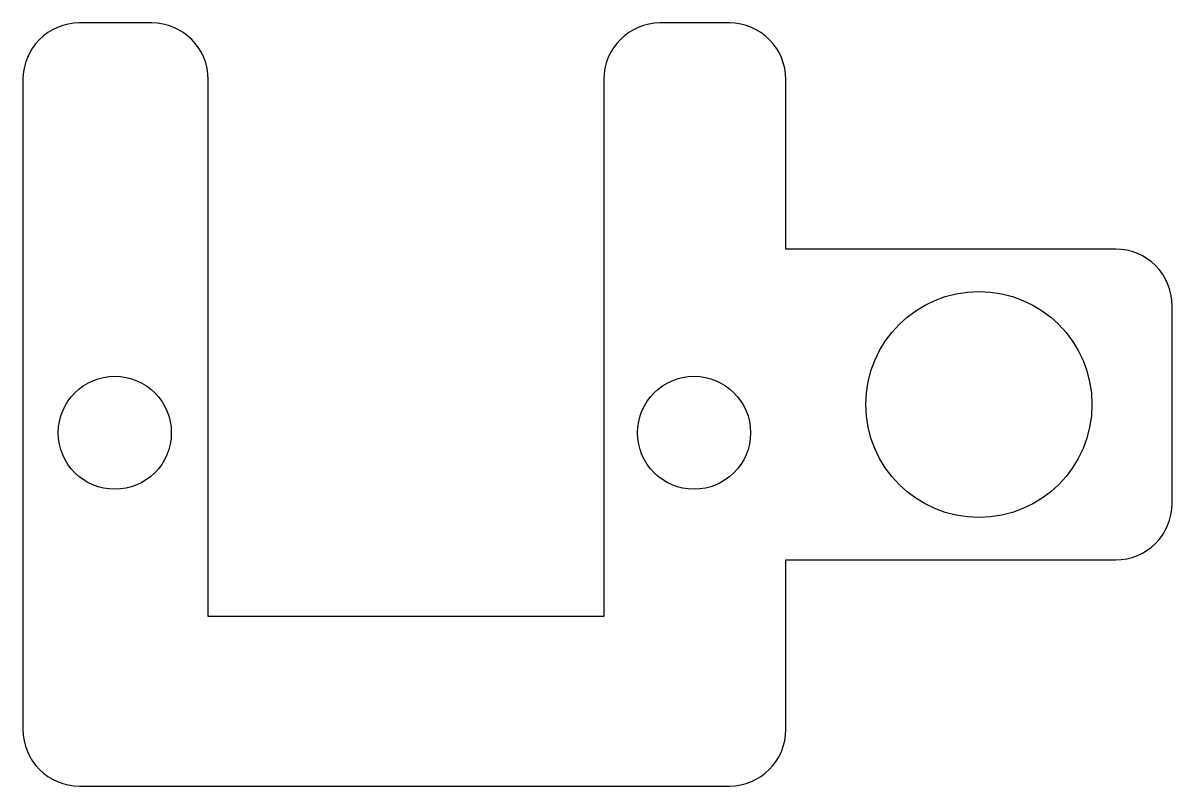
# Model space of a CAD drawing. Header units: millimetres. Extents: x -27 to 13.7, y 0 to 27.
import ezdxf

# ---------------------------------------------------------------- set-up
doc = ezdxf.new("R2010")
doc.units = ezdxf.units.MM

msp = doc.modelspace()

# ---------------------------------------------------------------- linework, layer by layer
at = {"color": 7, "linetype": 'Continuous', "lineweight": 25}
for p, q in [((-22.444, 27), (-25, 27)), ((-2, 27), (-4.444, 27)), ((-27, 25), (-27, 2)), ((-20.444, 6), (-20.444, 25)), ((-6.444, 25), (-6.444, 6)), ((0, 19), (0, 25)), ((11.667, 19), (0, 19)), ((13.667, 10), (13.667, 17)), ((0, 8), (11.667, 8)), ((0, 2), (0, 8)), ((-6.444, 6), (-20.444, 6)), ((-25, 0), (-2, 0))]:
    msp.add_line(p, q, dxfattribs=at)
for centre, radius in [((6.833, 13.5), 4), ((-23.75, 12.5), 2), ((-3.25, 12.5), 2)]:
    msp.add_circle(centre, radius, dxfattribs=at)
for centre, start, end in [((-25, 25), 90, 180), ((-22.444, 25), 0, 90), ((-4.444, 25), 90, 180), ((-2, 25), 0, 90), ((11.667, 17), 0, 90), ((11.667, 10), 270, 0), ((-25, 2), 180, 270), ((-2, 2), 270, 0)]:
    msp.add_arc(centre, 2, start, end, dxfattribs=at)

doc.saveas('drawing.dxf')
